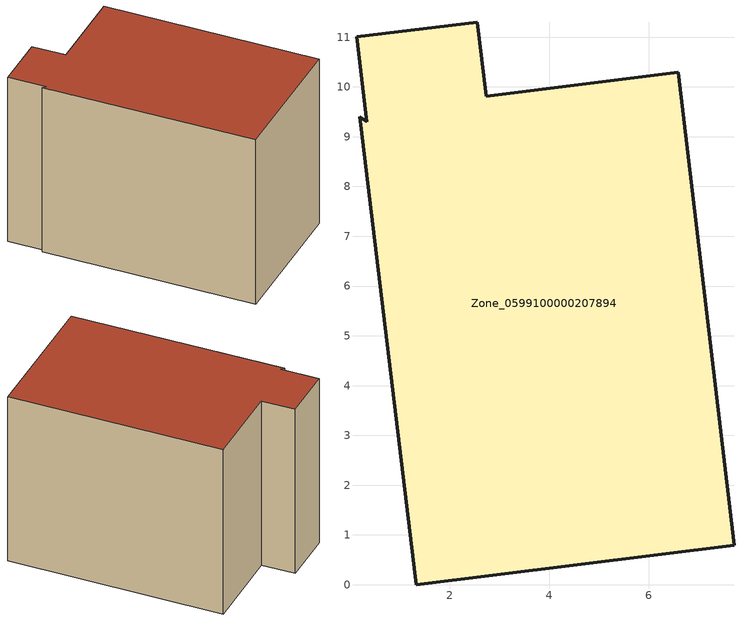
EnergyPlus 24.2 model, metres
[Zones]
Zone_0599100000207894
 floor ground (C_G): 0.13,11.01 2.55,11.3 2.73,9.81 6.59,10.3 7.71,0.8 1.33,0 0.19,9.4 0.34,9.3 z0
 wall outside (C_F): 1.33,0 7.71,0.8 6.59,10.3 2.73,9.81 2.55,11.3 0.13,11.01 0.34,9.3 0.19,9.4 1.33,0 z0:8
 roof outside (C_R): 0.19,9.4 1.33,0 7.71,0.8 6.59,10.3 2.73,9.81 2.55,11.3 0.13,11.01 0.34,9.3 z8
[BUILDING]
Pand.0599100000207894: North Axis=0; Terrain=City; Loads Convergence Tolerance Value=0.04; Temperature Convergence Tolerance Value=0.4; Solar Distribution=FullExterior; Maximum Number of Warmup Days=25; Minimum Number of Warmup Days=1
[Site:Location]
Rotterdam.The.Hague.AP_ZH_NLD Design_Conditions: Latitude=51.96; Longitude=4.45; Time Zone=1; Elevation=-4.5
[SITE:GROUNDTEMPERATURE:BUILDINGSURFACE]
18, 18, 18, 18, 18, 18, 18, 18, 18, 18, 18, 18
[MATERIAL] Thermal Absorptance=0.9; Solar Absorptance=0.7; Visible Absorptance=0.7
Name | Roughness | Thickness | Conductivity | Density | Specific Heat
G.TC.1946 | MediumSmooth | 0.15 | 1 | 540 | 1210
F.TC.1946 | Rough | 0.3 | 0.857143 | 1920 | 840
R.TC.1946 | MediumRough | 0.2 | 0.909091 | 1500 | 1000
[CONSTRUCTION]
C_G: G.TC.1946
C_F: F.TC.1946
C_R: R.TC.1946
[ZONE]
Zone_0599100000207894: Type=1; Multiplier=1; Ceiling Height=Autocalculate; Volume=Autocalculate; Floor Area=autocalculate; Part of Total Floor Area=Yes
[ZONEINFILTRATION:DESIGNFLOWRATE]
Infil_Zone_0599100000207894: Zone or ZoneList or Space or SpaceList=Zone_0599100000207894; Schedule=AlwaysOn; Design Flow Rate Calculation Method=Flow/Area; Flow Rate per Floor Area=0.003; Constant Term Coefficient=1; Temperature Term Coefficient=0; Velocity Term Coefficient=0; Velocity Squared Term Coefficient=0
[HVACTEMPLATE:ZONE:IDEALLOADSAIRSYSTEM]
Zone_0599100000207894: Maximum Heating Supply Air Temperature=50; Minimum Cooling Supply Air Temperature=13; Maximum Heating Supply Air Humidity Ratio=0.0156; Minimum Cooling Supply Air Humidity Ratio=0.0077; Heating Limit=NoLimit; Cooling Limit=NoLimit; Dehumidification Control Type=ConstantSensibleHeatRatio; Cooling Sensible Heat Ratio=0.7; Dehumidification Setpoint=60; Humidification Control Type=None; Humidification Setpoint=30; Outdoor Air Method=None; Outdoor Air Flow Rate per Person=0.00944; Outdoor Air Flow Rate per Zone Floor Area=0; Outdoor Air Flow Rate per Zone=0; Demand Controlled Ventilation Type=None; Outdoor Air Economizer Type=NoEconomizer; Heat Recovery Type=None; Sensible Heat Recovery Effectiveness=0.7; Latent Heat Recovery Effectiveness=0.65
[ZONECONTROL:THERMOSTAT]
ThermostatControl_Zone_0599100000207894: Zone or ZoneList=Zone_0599100000207894; Control Type Schedule=DualSetpointControlType; Control 1=Thermostat_Zone_0599100000207894; Temperature Difference Between Cutout And Setpoint=0
[THERMOSTATSETPOINT:DUALSETPOINT]
Thermostat_Zone_0599100000207894: Heating Setpoint Temperature Schedule=HeatingSetpoint_Zone_0599100000207894; Cooling Setpoint Temperature Schedule=CoolingSetpoint_Zone_0599100000207894
[SCHEDULE:COMPACT]
HeatingSetpoint_Zone_0599100000207894: Through: 12/31, For: AllDays, Until: 24:00, 21
CoolingSetpoint_Zone_0599100000207894: Through: 12/31, For: AllDays, Until: 24:00, 24
DualSetpointControlType: Through: 12/31, For: AllDays, Until: 24:00, 4
AlwaysOn: Through: 12/31, For: AllDays, Until: 24:00, 1
